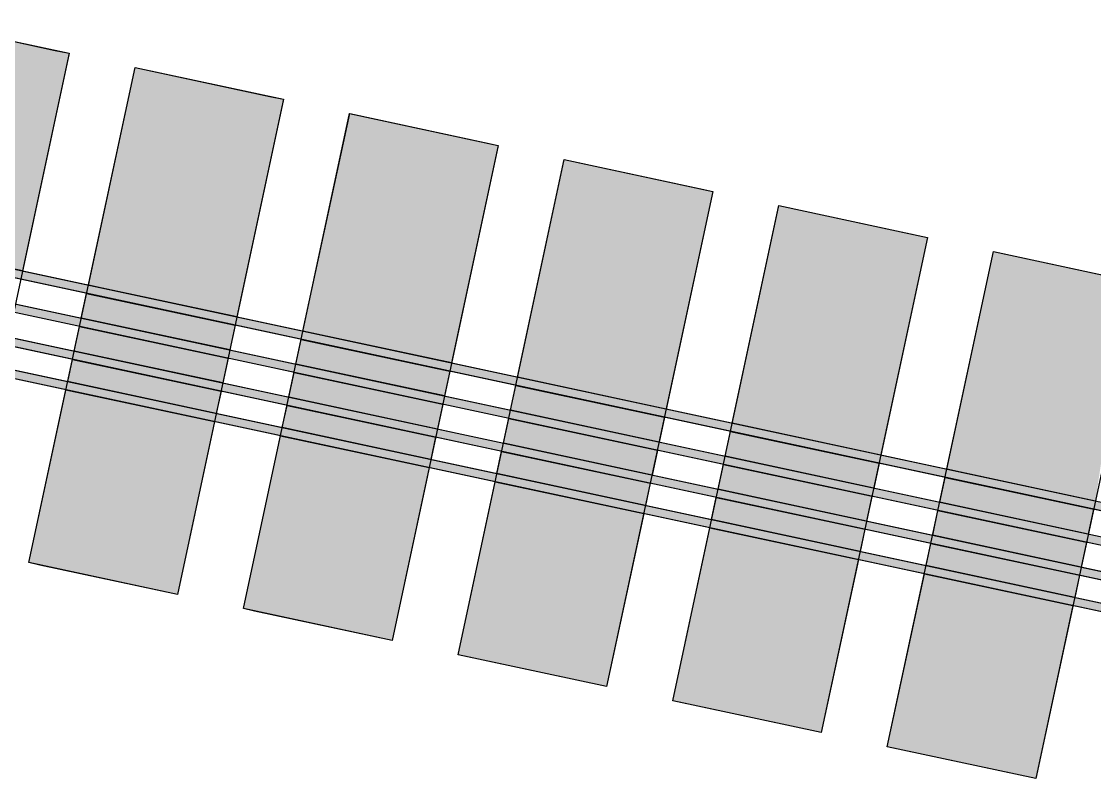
# Model space of a CAD drawing. Header units: millimetres. Extents: x 338 to 506, y 179 to 335.
# Drawn here: x 361.026 to 364.204, y 325.609 to 327.851 of the extents above; entities that cross this region are included whole.
import ezdxf

# ---------------------------------------------------------------- set-up
doc = ezdxf.new("R2010")
doc.units = ezdxf.units.MM
for name, color, linetype in [('MOBILIARIO_K', 252, 'Continuous'), ('MOBILIARIO_URBANO', 51, 'Continuous'), ('MUROS', 32, 'Continuous')]:
    doc.layers.add(name, color=color, linetype=linetype)

# ---------------------------------------------------------------- blocks, each defined once
blk = doc.blocks.new('*U871')
at = {"layer": 'MOBILIARIO_URBANO', "color": 0, "linetype": 'Continuous'}
for p, q in [((139.0719, 145.7924), (139.0977, 146.1997)), ((139.7584, 146.1997), (139.7325, 145.7924)), ((139.7299, 145.7506), (139.0719, 145.7924)), ((139.7325, 145.7924), (139.7299, 145.7506)), ((138.2181, 145.6129), (138.2202, 145.6461)), ((138.2202, 145.6461), (138.7429, 145.6129)), ((138.1917, 145.197), (138.2181, 145.6129)), ((138.7429, 145.6129), (138.7164, 145.197)), ((138.7393, 145.1622), (138.7675, 145.6071)), ((138.7675, 145.6071), (138.7678, 145.6113)), ((138.7678, 145.6113), (138.8347, 145.6071)), ((138.8347, 145.6071), (138.8064, 145.1622)), ((138.8593, 145.6007), (138.8596, 145.6055)), ((138.8596, 145.6055), (138.9345, 145.6007)), ((138.8311, 145.1564), (138.8593, 145.6007)), ((138.9345, 145.6007), (138.9063, 145.1564)), ((138.9309, 145.1501), (138.9591, 145.5944)), ((138.9591, 145.5944), (138.9594, 145.5991)), ((138.9594, 145.5991), (139.0343, 145.5944)), ((139.0343, 145.5944), (139.006, 145.1501)), ((139.0566, 145.551), (139.0592, 145.5928)), ((139.0592, 145.5928), (139.7172, 145.551)), ((139.0307, 145.1437), (139.0566, 145.551)), ((139.7172, 145.551), (139.6913, 145.1437)), ((138.7143, 145.1638), (138.1917, 145.197)), ((138.7164, 145.197), (138.7143, 145.1638)), ((138.8062, 145.158), (138.7393, 145.1622)), ((138.8064, 145.1622), (138.8062, 145.158)), ((138.9059, 145.1516), (138.8311, 145.1564)), ((138.9063, 145.1564), (138.9059, 145.1516)), ((139.0057, 145.1453), (138.9309, 145.1501)), ((139.006, 145.1501), (139.0057, 145.1453)), ((139.6887, 145.1019), (139.0307, 145.1437)), ((139.6913, 145.1437), (139.6887, 145.1019)), ((138.1769, 144.9642), (138.179, 144.9974)), ((138.179, 144.9974), (138.7017, 144.9642)), ((138.1505, 144.5483), (138.1769, 144.9642)), ((138.7017, 144.9642), (138.6753, 144.5483)), ((138.6981, 144.5135), (138.7263, 144.9584)), ((138.7263, 144.9584), (138.7266, 144.9626)), ((138.7266, 144.9626), (138.7935, 144.9584)), ((138.7935, 144.9584), (138.7652, 144.5135)), ((138.7899, 144.5077), (138.8181, 144.952)), ((138.8181, 144.952), (138.8184, 144.9568)), ((138.8184, 144.9568), (138.8933, 144.952)), ((138.8933, 144.952), (138.8651, 144.5077)), ((138.8897, 144.5014), (138.9179, 144.9457)), ((138.9179, 144.9457), (138.9182, 144.9505)), ((138.9182, 144.9505), (138.9931, 144.9457)), ((138.9931, 144.9457), (138.9649, 144.5014)), ((139.0154, 144.9023), (139.018, 144.9441)), ((139.018, 144.9441), (139.676, 144.9023)), ((138.9895, 144.495), (139.0154, 144.9023)), ((139.676, 144.9023), (139.6501, 144.495)), ((138.6731, 144.5151), (138.1505, 144.5483)), ((138.6753, 144.5483), (138.6731, 144.5151)), ((138.765, 144.5093), (138.6981, 144.5135)), ((138.7652, 144.5135), (138.765, 144.5093)), ((138.8648, 144.5029), (138.7899, 144.5077)), ((138.8651, 144.5077), (138.8648, 144.5029)), ((138.9646, 144.4966), (138.8897, 144.5014)), ((138.9649, 144.5014), (138.9646, 144.4966)), ((139.6475, 144.4532), (138.9895, 144.495)), ((139.6501, 144.495), (139.6475, 144.4532)), ((138.1357, 144.3155), (138.1378, 144.3487)), ((138.1378, 144.3487), (138.6605, 144.3155)), ((138.1093, 143.8996), (138.1357, 144.3155)), ((138.6605, 144.3155), (138.6341, 143.8996)), ((138.6569, 143.8648), (138.6852, 144.3097)), ((138.6852, 144.3097), (138.6854, 144.3139)), ((138.6854, 144.3139), (138.7523, 144.3097)), ((138.7523, 144.3097), (138.724, 143.8648)), ((138.7487, 143.859), (138.7769, 144.3033)), ((138.7769, 144.3033), (138.7772, 144.3081)), ((138.7772, 144.3081), (138.8521, 144.3033)), ((138.8521, 144.3033), (138.8239, 143.859)), ((138.8485, 143.8527), (138.8767, 144.297)), ((138.8767, 144.297), (138.877, 144.3018)), ((138.877, 144.3018), (138.9519, 144.297)), ((138.9519, 144.297), (138.9237, 143.8527)), ((138.9742, 144.2536), (138.9768, 144.2954)), ((138.9768, 144.2954), (139.6348, 144.2536)), ((138.9483, 143.8463), (138.9742, 144.2536)), ((139.6348, 144.2536), (139.6089, 143.8463)), ((138.632, 143.8664), (138.1093, 143.8996)), ((138.6341, 143.8996), (138.632, 143.8664)), ((138.7238, 143.8606), (138.6569, 143.8648)), ((138.724, 143.8648), (138.7238, 143.8606)), ((138.8236, 143.8542), (138.7487, 143.859)), ((138.8239, 143.859), (138.8236, 143.8542)), ((138.9234, 143.8479), (138.8485, 143.8527)), ((138.9237, 143.8527), (138.9234, 143.8479)), ((139.6063, 143.8046), (138.9483, 143.8463)), ((139.6089, 143.8463), (139.6063, 143.8046)), ((138.0945, 143.6668), (138.0966, 143.7)), ((138.0966, 143.7), (138.6193, 143.6668)), ((138.0681, 143.2509), (138.0945, 143.6668)), ((138.6193, 143.6668), (138.5929, 143.2509)), ((138.6157, 143.2161), (138.644, 143.661)), ((138.644, 143.661), (138.6442, 143.6652)), ((138.6442, 143.6652), (138.7111, 143.661)), ((138.7111, 143.661), (138.6829, 143.2161)), ((138.7075, 143.2103), (138.7358, 143.6547)), ((138.7358, 143.6547), (138.7361, 143.6594)), ((138.7361, 143.6594), (138.8109, 143.6547)), ((138.8109, 143.6547), (138.7827, 143.2103)), ((138.8073, 143.204), (138.8355, 143.6483)), ((138.8355, 143.6483), (138.8358, 143.6531)), ((138.8358, 143.6531), (138.9107, 143.6483)), ((138.9107, 143.6483), (138.8825, 143.204)), ((138.933, 143.605), (138.9356, 143.6467)), ((138.9356, 143.6467), (139.5936, 143.605)), ((138.9071, 143.1976), (138.933, 143.605)), ((139.5936, 143.605), (139.5678, 143.1976)), ((138.5908, 143.2177), (138.0681, 143.2509)), ((138.5929, 143.2509), (138.5908, 143.2177)), ((138.6826, 143.2119), (138.6157, 143.2161)), ((138.6829, 143.2161), (138.6826, 143.2119)), ((138.7824, 143.2056), (138.7075, 143.2103)), ((138.7827, 143.2103), (138.7824, 143.2056)), ((138.8822, 143.1992), (138.8073, 143.204)), ((138.8825, 143.204), (138.8822, 143.1992)), ((139.5651, 143.1559), (138.9071, 143.1976)), ((139.5678, 143.1976), (139.5651, 143.1559)), ((138.0533, 143.0181), (138.0554, 143.0513)), ((138.0554, 143.0513), (138.5781, 143.0181)), ((138.0269, 142.6022), (138.0533, 143.0181)), ((138.5781, 143.0181), (138.5517, 142.6022)), ((138.5745, 142.5674), (138.6028, 143.0123)), ((138.6028, 143.0123), (138.603, 143.0165)), ((138.603, 143.0165), (138.6699, 143.0123)), ((138.6699, 143.0123), (138.6417, 142.5674)), ((138.6663, 142.5616), (138.6946, 143.006)), ((138.6946, 143.006), (138.6949, 143.0107)), ((138.6949, 143.0107), (138.7697, 143.006)), ((138.7697, 143.006), (138.7415, 142.5616)), ((138.7661, 142.5553), (138.7944, 142.9996)), ((138.7944, 142.9996), (138.7947, 143.0044)), ((138.7947, 143.0044), (138.8695, 142.9996)), ((138.8695, 142.9996), (138.8413, 142.5553)), ((138.8918, 142.9563), (138.8945, 142.998)), ((138.8945, 142.998), (139.5524, 142.9563)), ((138.8659, 142.5489), (138.8918, 142.9563)), ((139.5524, 142.9563), (139.5266, 142.5489)), ((138.5496, 142.569), (138.0269, 142.6022)), ((138.5517, 142.6022), (138.5496, 142.569)), ((138.6414, 142.5632), (138.5745, 142.5674)), ((138.6417, 142.5674), (138.6414, 142.5632)), ((138.7412, 142.5569), (138.6663, 142.5616)), ((138.7415, 142.5616), (138.7412, 142.5569)), ((138.841, 142.5505), (138.7661, 142.5553)), ((138.8413, 142.5553), (138.841, 142.5505))]:
    blk.add_line(p, q, dxfattribs=at)
at = {"layer": 'MOBILIARIO_URBANO', "color": 0, "linetype": 'Continuous', "extrusion": (0, 0, -1)}
for points in [[(-139.0977, 146.1997), (-139.7325, 145.7924), (-139.0719, 145.7924)], [(-139.0977, 146.1997), (-139.7584, 146.1997), (-139.7325, 145.7924)], [(-139.0719, 145.7924), (-139.7325, 145.7924), (-139.7299, 145.7506)], [(-138.2202, 145.6461), (-138.7429, 145.6129), (-138.2181, 145.6129)], [(-138.2181, 145.6129), (-138.7164, 145.197), (-138.1917, 145.197)], [(-138.2181, 145.6129), (-138.7429, 145.6129), (-138.7164, 145.197)], [(-138.7675, 145.6071), (-138.8064, 145.1622), (-138.7393, 145.1622)], [(-138.7678, 145.6113), (-138.8347, 145.6071), (-138.7675, 145.6071)], [(-138.7675, 145.6071), (-138.8347, 145.6071), (-138.8064, 145.1622)], [(-138.8596, 145.6055), (-138.9345, 145.6007), (-138.8593, 145.6007)], [(-138.8593, 145.6007), (-138.9063, 145.1564), (-138.8311, 145.1564)], [(-138.8593, 145.6007), (-138.9345, 145.6007), (-138.9063, 145.1564)], [(-138.9591, 145.5944), (-139.006, 145.1501), (-138.9309, 145.1501)], [(-138.9594, 145.5991), (-139.0343, 145.5944), (-138.9591, 145.5944)], [(-138.9591, 145.5944), (-139.0343, 145.5944), (-139.006, 145.1501)], [(-139.0592, 145.5928), (-139.7172, 145.551), (-139.0566, 145.551)], [(-139.0566, 145.551), (-139.6913, 145.1437), (-139.0307, 145.1437)], [(-139.0566, 145.551), (-139.7172, 145.551), (-139.6913, 145.1437)], [(-138.1917, 145.197), (-138.7164, 145.197), (-138.7143, 145.1638)], [(-138.7393, 145.1622), (-138.8064, 145.1622), (-138.8062, 145.158)], [(-138.8311, 145.1564), (-138.9063, 145.1564), (-138.9059, 145.1516)], [(-138.9309, 145.1501), (-139.006, 145.1501), (-139.0057, 145.1453)], [(-139.0307, 145.1437), (-139.6913, 145.1437), (-139.6887, 145.1019)], [(-138.179, 144.9974), (-138.7017, 144.9642), (-138.1769, 144.9642)], [(-138.1769, 144.9642), (-138.6753, 144.5483), (-138.1505, 144.5483)], [(-138.1769, 144.9642), (-138.7017, 144.9642), (-138.6753, 144.5483)], [(-138.7263, 144.9584), (-138.7652, 144.5135), (-138.6981, 144.5135)], [(-138.7266, 144.9626), (-138.7935, 144.9584), (-138.7263, 144.9584)], [(-138.7263, 144.9584), (-138.7935, 144.9584), (-138.7652, 144.5135)], [(-138.8181, 144.952), (-138.8651, 144.5077), (-138.7899, 144.5077)], [(-138.8184, 144.9568), (-138.8933, 144.952), (-138.8181, 144.952)], [(-138.8181, 144.952), (-138.8933, 144.952), (-138.8651, 144.5077)], [(-138.9179, 144.9457), (-138.9649, 144.5014), (-138.8897, 144.5014)], [(-138.9182, 144.9505), (-138.9931, 144.9457), (-138.9179, 144.9457)], [(-138.9179, 144.9457), (-138.9931, 144.9457), (-138.9649, 144.5014)], [(-139.018, 144.9441), (-139.676, 144.9023), (-139.0154, 144.9023)], [(-139.0154, 144.9023), (-139.6501, 144.495), (-138.9895, 144.495)], [(-139.0154, 144.9023), (-139.676, 144.9023), (-139.6501, 144.495)], [(-138.1505, 144.5483), (-138.6753, 144.5483), (-138.6731, 144.5151)], [(-138.6981, 144.5135), (-138.7652, 144.5135), (-138.765, 144.5093)], [(-138.7899, 144.5077), (-138.8651, 144.5077), (-138.8648, 144.5029)], [(-138.8897, 144.5014), (-138.9649, 144.5014), (-138.9646, 144.4966)], [(-138.9895, 144.495), (-139.6501, 144.495), (-139.6475, 144.4532)], [(-138.1378, 144.3487), (-138.6605, 144.3155), (-138.1357, 144.3155)], [(-138.1357, 144.3155), (-138.6341, 143.8996), (-138.1093, 143.8996)], [(-138.1357, 144.3155), (-138.6605, 144.3155), (-138.6341, 143.8996)], [(-138.6852, 144.3097), (-138.724, 143.8648), (-138.6569, 143.8648)], [(-138.6854, 144.3139), (-138.7523, 144.3097), (-138.6852, 144.3097)], [(-138.6852, 144.3097), (-138.7523, 144.3097), (-138.724, 143.8648)], [(-138.7769, 144.3033), (-138.8239, 143.859), (-138.7487, 143.859)], [(-138.7772, 144.3081), (-138.8521, 144.3033), (-138.7769, 144.3033)], [(-138.7769, 144.3033), (-138.8521, 144.3033), (-138.8239, 143.859)], [(-138.8767, 144.297), (-138.9237, 143.8527), (-138.8485, 143.8527)], [(-138.877, 144.3018), (-138.9519, 144.297), (-138.8767, 144.297)], [(-138.8767, 144.297), (-138.9519, 144.297), (-138.9237, 143.8527)], [(-138.9768, 144.2954), (-139.6348, 144.2536), (-138.9742, 144.2536)], [(-138.9742, 144.2536), (-139.6089, 143.8463), (-138.9483, 143.8463)], [(-138.9742, 144.2536), (-139.6348, 144.2536), (-139.6089, 143.8463)], [(-138.1093, 143.8996), (-138.6341, 143.8996), (-138.632, 143.8664)], [(-138.6569, 143.8648), (-138.724, 143.8648), (-138.7238, 143.8606)], [(-138.7487, 143.859), (-138.8239, 143.859), (-138.8236, 143.8542)], [(-138.8485, 143.8527), (-138.9237, 143.8527), (-138.9234, 143.8479)], [(-138.9483, 143.8463), (-139.6089, 143.8463), (-139.6063, 143.8046)], [(-138.0966, 143.7), (-138.6193, 143.6668), (-138.0945, 143.6668)], [(-138.0945, 143.6668), (-138.5929, 143.2509), (-138.0681, 143.2509)], [(-138.0945, 143.6668), (-138.6193, 143.6668), (-138.5929, 143.2509)], [(-138.644, 143.661), (-138.6829, 143.2161), (-138.6157, 143.2161)], [(-138.6442, 143.6652), (-138.7111, 143.661), (-138.644, 143.661)], [(-138.644, 143.661), (-138.7111, 143.661), (-138.6829, 143.2161)], [(-138.7358, 143.6547), (-138.7827, 143.2103), (-138.7075, 143.2103)], [(-138.7361, 143.6594), (-138.8109, 143.6547), (-138.7358, 143.6547)], [(-138.7358, 143.6547), (-138.8109, 143.6547), (-138.7827, 143.2103)], [(-138.8355, 143.6483), (-138.8825, 143.204), (-138.8073, 143.204)], [(-138.8358, 143.6531), (-138.9107, 143.6483), (-138.8355, 143.6483)], [(-138.8355, 143.6483), (-138.9107, 143.6483), (-138.8825, 143.204)], [(-138.9356, 143.6467), (-139.5936, 143.605), (-138.933, 143.605)], [(-138.933, 143.605), (-139.5678, 143.1976), (-138.9071, 143.1976)], [(-138.933, 143.605), (-139.5936, 143.605), (-139.5678, 143.1976)], [(-138.0681, 143.2509), (-138.5929, 143.2509), (-138.5908, 143.2177)], [(-138.6157, 143.2161), (-138.6829, 143.2161), (-138.6826, 143.2119)], [(-138.7075, 143.2103), (-138.7827, 143.2103), (-138.7824, 143.2056)], [(-138.8073, 143.204), (-138.8825, 143.204), (-138.8822, 143.1992)], [(-138.9071, 143.1976), (-139.5678, 143.1976), (-139.5651, 143.1559)], [(-138.0554, 143.0513), (-138.5781, 143.0181), (-138.0533, 143.0181)], [(-138.0533, 143.0181), (-138.5517, 142.6022), (-138.0269, 142.6022)], [(-138.0533, 143.0181), (-138.5781, 143.0181), (-138.5517, 142.6022)], [(-138.6028, 143.0123), (-138.6417, 142.5674), (-138.5745, 142.5674)], [(-138.603, 143.0165), (-138.6699, 143.0123), (-138.6028, 143.0123)], [(-138.6028, 143.0123), (-138.6699, 143.0123), (-138.6417, 142.5674)], [(-138.6946, 143.006), (-138.7415, 142.5616), (-138.6663, 142.5616)], [(-138.6949, 143.0107), (-138.7697, 143.006), (-138.6946, 143.006)], [(-138.6946, 143.006), (-138.7697, 143.006), (-138.7415, 142.5616)], [(-138.7944, 142.9996), (-138.8413, 142.5553), (-138.7661, 142.5553)], [(-138.7947, 143.0044), (-138.8695, 142.9996), (-138.7944, 142.9996)], [(-138.7944, 142.9996), (-138.8695, 142.9996), (-138.8413, 142.5553)], [(-138.8945, 142.998), (-139.5524, 142.9563), (-138.8918, 142.9563)], [(-138.8918, 142.9563), (-139.5266, 142.5489), (-138.8659, 142.5489)], [(-138.8918, 142.9563), (-139.5524, 142.9563), (-139.5266, 142.5489)], [(-138.0269, 142.6022), (-138.5517, 142.6022), (-138.5496, 142.569)], [(-138.5745, 142.5674), (-138.6417, 142.5674), (-138.6414, 142.5632)], [(-138.6663, 142.5616), (-138.7415, 142.5616), (-138.7412, 142.5569)], [(-138.7661, 142.5553), (-138.8413, 142.5553), (-138.841, 142.5505)]]:
    blk.add_solid(points, dxfattribs=at)
blk = doc.blocks.new('*U898')
at = {"layer": 'MOBILIARIO_URBANO', "linetype": 'Continuous'}
for p, q in [((138.51, 141.9458), (138.879, 147.757)), ((138.904, 147.757), (138.5351, 141.9458)), ((138.6018, 141.94), (138.9708, 147.7512)), ((138.9959, 147.7512), (138.6269, 141.94)), ((138.7016, 141.9334), (139.0706, 147.7448)), ((139.0957, 147.7448), (138.7267, 141.9334)), ((138.8014, 141.927), (139.1704, 147.7385)), ((139.1954, 147.7385), (138.8265, 141.927))]:
    blk.add_line(p, q, dxfattribs=at)
at = {"layer": 'MOBILIARIO_URBANO', "linetype": 'Continuous', "extrusion": (0, 0, -1)}
for points in [[(-138.879, 147.757), (-138.5351, 141.9458), (-138.51, 141.9458)], [(-138.879, 147.757), (-138.904, 147.757), (-138.5351, 141.9458)], [(-138.9708, 147.7512), (-138.6269, 141.94), (-138.6018, 141.94)], [(-138.9708, 147.7512), (-138.9959, 147.7512), (-138.6269, 141.94)], [(-139.0706, 147.7448), (-138.7267, 141.9334), (-138.7016, 141.9334)], [(-139.0706, 147.7448), (-139.0957, 147.7448), (-138.7267, 141.9334)], [(-139.1704, 147.7385), (-138.8265, 141.927), (-138.8014, 141.927)], [(-139.1704, 147.7385), (-139.1954, 147.7385), (-138.8265, 141.927)]]:
    blk.add_solid(points, dxfattribs=at)
blk = doc.blocks.new('A$C7152A42C')
at = {"layer": 'MOBILIARIO_K'}
for points in [[(138.26139, 146.29478), (139.75838, 146.19973), (139.72986, 145.75063), (138.23288, 145.84568), (138.26139, 146.29478)], [(138.26139, 146.29478), (139.75838, 146.19973), (139.72986, 145.75063), (138.23288, 145.84568), (138.26139, 146.29478)], [(138.2202, 145.64608), (139.71719, 145.55103), (139.68867, 145.10194), (138.19169, 145.19699), (138.2202, 145.64608)], [(138.2202, 145.64608), (139.71719, 145.55103), (139.68867, 145.10194), (138.19169, 145.19699), (138.2202, 145.64608)], [(138.17901, 144.99739), (139.676, 144.90234), (139.64748, 144.45324), (138.1505, 144.54829), (138.17901, 144.99739)], [(138.17901, 144.99739), (139.676, 144.90234), (139.64748, 144.45324), (138.1505, 144.54829), (138.17901, 144.99739)], [(138.13783, 144.3487), (139.63481, 144.25365), (139.6063, 143.80455), (138.10931, 143.8996), (138.13783, 144.3487)], [(138.13783, 144.3487), (139.63481, 144.25365), (139.6063, 143.80455), (138.10931, 143.8996), (138.13783, 144.3487)], [(138.09664, 143.7), (139.59362, 143.60495), (139.56511, 143.15586), (138.06812, 143.25091), (138.09664, 143.7)], [(138.09664, 143.7), (139.59362, 143.60495), (139.56511, 143.15586), (138.06812, 143.25091), (138.09664, 143.7)], [(138.05545, 143.05131), (139.55243, 142.95626), (139.52392, 142.50716), (138.02693, 142.60221), (138.05545, 143.05131)]]:
    blk.add_lwpolyline(points, dxfattribs=at)
at = {"layer": 'MOBILIARIO_URBANO'}
for points in [[(138.97219, 148.83033), (138.53496, 141.9442, -1), (138.51001, 141.94578), (138.94724, 148.83192, -1)], [(139.064, 148.8245), (138.62678, 141.93837, -1), (138.60183, 141.93995), (139.03906, 148.82609, -1)], [(139.16379, 148.81796), (138.72656, 141.93183, -1), (138.70161, 141.93341), (139.13884, 148.81954, -1)], [(139.26358, 148.81153), (138.82635, 141.9254, -1), (138.8014, 141.92699), (139.23863, 148.81312, -1)]]:
    blk.add_lwpolyline(points, format="xyb", close=True, dxfattribs=at)
at = {"layer": 'MOBILIARIO_URBANO', "color": 0, "linetype": 'Continuous'}
blk.add_blockref('*U871', (0, 0), dxfattribs=at)
at = {"layer": 'MOBILIARIO_URBANO', "linetype": 'Continuous'}
blk.add_blockref('*U898', (0, 0), dxfattribs=at)

msp = doc.modelspace()

# ---------------------------------------------------------------- block references
at = {"layer": 'MUROS', "color": 32, "rotation": 81.53046525965426}
msp.add_blockref('A$C7152A42C', (484.7482, 168.0844), dxfattribs=at)

doc.saveas('drawing.dxf')
